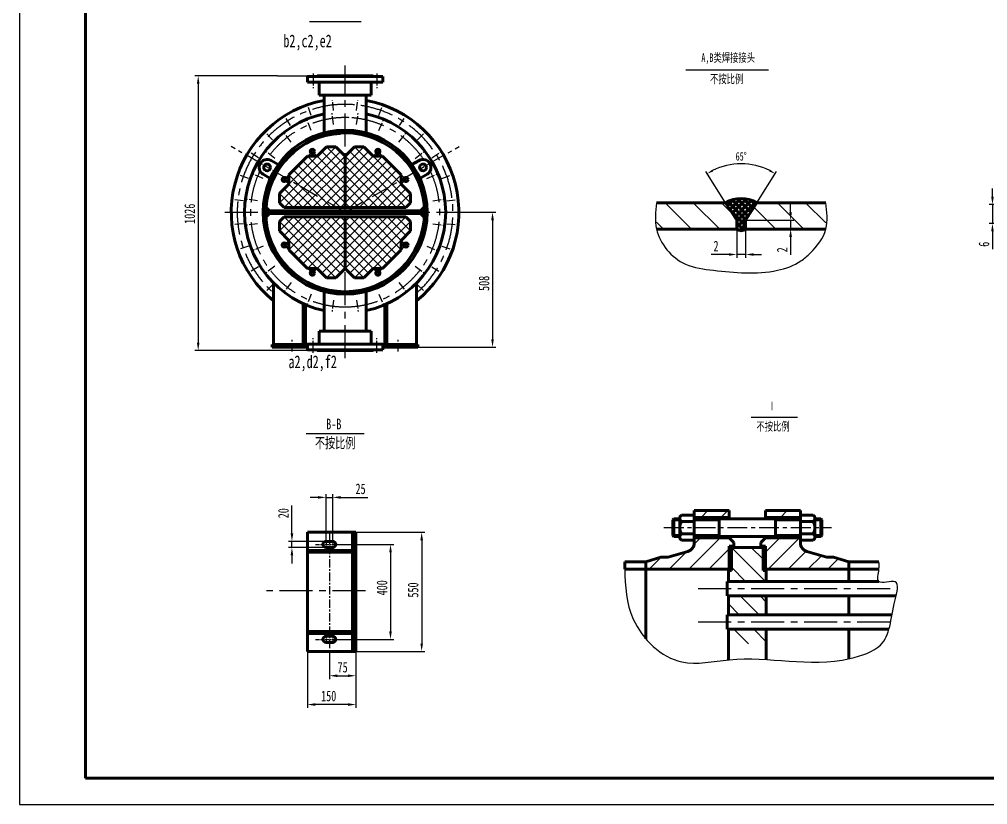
# Model space of a CAD drawing. Header units: millimetres. Extents: x 23903 to 90356, y -5632 to 81432.
# Drawn here: x 23903 to 27561, y 48069 to 51035 of the extents above; entities that cross this region are included whole.
import ezdxf

# ---------------------------------------------------------------- set-up
doc = ezdxf.new("R2010")
doc.units = ezdxf.units.MM
for name, pattern in [('CENTER', [50.8, 31.75, -6.35, 6.35, -6.35]), ('CENTERX2', [4, 2.5, -0.5, 0.5, -0.5]), ('PHANTOM2', [31.75, 15.875, -3.175, 3.175, -3.175, 3.175, -3.175])]:
    doc.linetypes.add(name, pattern=pattern)
doc.layers.get('0').update_dxf_attribs({"lineweight": 60})
doc.layers.get('DEFPOINTS').update_dxf_attribs({"color": 6, "linetype": 'PHANTOM2', "lineweight": 25})
doc.layers.add('CCX', color=3, linetype='Continuous', lineweight=25)
doc.layers.add('DD', color=4, linetype='CENTER', lineweight=25)
doc.styles.add('HZ', font='SIMFANG.TTF', dxfattribs={"width": 0.7})
doc.styles.add('HZ123', font='SIMFANG.TTF', dxfattribs={"width": 0.7, "height": 2.5})
doc.dimstyles.new('ISO-25$0', dxfattribs={"dimscale": 10, "dimtxt": 4, "dimasz": 3, "dimexe": 1.25, "dimexo": 0, "dimgap": 1.2, "dimtad": 1, "dimdec": 0, "dimtxsty": 'HZ', "dimcen": 0, "dimclrd": 256, "dimclrt": 256, "dimadec": 0, "dimazin": 0, "dimtfac": 1, "dimtdec": 0, "dimtmove": 0, "dimatfit": 2, "dimfxl": 1, "dimlwd": -1, "dimarcsym": 0})
doc.dimstyles.new('ISO-25$2', dxfattribs={"dimscale": 10, "dimtxt": 4, "dimasz": 3, "dimexe": 1.25, "dimexo": 0, "dimgap": 1.5, "dimtad": 2, "dimtih": 1, "dimtoh": 1, "dimdec": 0, "dimdsep": 46, "dimtxsty": 'HZ', "dimcen": 3, "dimadec": 0, "dimazin": 0, "dimtfac": 1, "dimtdec": 0, "dimtmove": 0, "dimatfit": 3, "dimfxl": 1, "dimarcsym": 0})

# ---------------------------------------------------------------- blocks, each defined once
blk = doc.blocks.new('*D229')
at = {"layer": 'CCX', "color": 0, "lineweight": -2}
for p, q in [((24991.3, 48647.4), (24991.3, 48434.4)), ((25174.6, 48647.4), (25174.6, 48434.4))]:
    blk.add_line(p, q, dxfattribs=at)
at = {"layer": 'CCX'}
blk.add_line((25144.6, 48446.9), (25021.3, 48446.9), dxfattribs=at)
for points in [[(25021.3, 48451.9), (25021.3, 48441.9), (24991.3, 48446.9)], [(25144.6, 48451.9), (25144.6, 48441.9), (25174.6, 48446.9)]]:
    blk.add_solid(points, dxfattribs=at)
at = {"layer": 'DEFPOINTS', "color": 0}
for p in [(24991.3, 48647.4), (25174.6, 48647.4), (24991.3, 48446.9)]:
    blk.add_point(p, dxfattribs=at)
at = {"layer": 'CCX', "insert": (25072, 48478.9), "char_height": 40, "attachment_point": 5, "style": 'HZ'}
blk.add_mtext('150', dxfattribs=at)
blk = doc.blocks.new('*D230')
at = {"layer": 'CCX', "color": 0, "lineweight": -2}
for p, q in [((25074.6, 48647.4), (25074.6, 48543.2)), ((25174.6, 48647.4), (25174.6, 48543.2))]:
    blk.add_line(p, q, dxfattribs=at)
at = {"layer": 'CCX'}
blk.add_line((25104.6, 48555.7), (25144.6, 48555.7), dxfattribs=at)
for points in [[(25104.6, 48560.7), (25104.6, 48550.7), (25074.6, 48555.7)], [(25144.6, 48560.7), (25144.6, 48550.7), (25174.6, 48555.7)]]:
    blk.add_solid(points, dxfattribs=at)
at = {"layer": 'DEFPOINTS', "color": 0}
for p in [(25074.6, 48647.4), (25174.6, 48647.4), (25174.6, 48555.7)]:
    blk.add_point(p, dxfattribs=at)
at = {"layer": 'CCX', "insert": (25124.6, 48587.7), "char_height": 40, "attachment_point": 5, "style": 'HZ'}
blk.add_mtext('75', dxfattribs=at)
blk = doc.blocks.new('*D231')
at = {"layer": 'CCX', "color": 0, "lineweight": -2}
for p, q in [((25062.1, 49063.2), (25062.1, 49241.8)), ((25087.1, 49063.2), (25087.1, 49241.8))]:
    blk.add_line(p, q, dxfattribs=at)
at = {"layer": 'CCX'}
for p, q in [((25032.1, 49229.3), (25002.1, 49229.3)), ((25062.1, 49229.3), (25087.1, 49229.3)), ((25117.1, 49229.3), (25220.4, 49229.3))]:
    blk.add_line(p, q, dxfattribs=at)
for points in [[(25032.1, 49234.3), (25032.1, 49224.3), (25062.1, 49229.3)], [(25117.1, 49234.3), (25117.1, 49224.3), (25087.1, 49229.3)]]:
    blk.add_solid(points, dxfattribs=at)
at = {"layer": 'DEFPOINTS', "color": 0}
for p in [(25087.1, 49229.3), (25062.1, 49063.2), (25087.1, 49063.2)]:
    blk.add_point(p, dxfattribs=at)
at = {"layer": 'CCX', "insert": (25192.4, 49261.3), "char_height": 40, "attachment_point": 5, "style": 'HZ'}
blk.add_mtext('25', dxfattribs=at)
blk = doc.blocks.new('*D232')
at = {"layer": 'CCX'}
for p, q in [((24933.1, 49093.2), (24933.1, 49198.2)), ((24933.1, 49039.9), (24933.1, 49063.2)), ((24933.1, 49009.9), (24933.1, 48979.9))]:
    blk.add_line(p, q, dxfattribs=at)
at = {"layer": 'CCX', "color": 0, "lineweight": -2}
for p, q in [((25062.1, 49063.2), (24920.6, 49063.2)), ((25063.1, 49039.9), (24920.6, 49039.9))]:
    blk.add_line(p, q, dxfattribs=at)
at = {"layer": 'CCX'}
for points in [[(24928.1, 49093.2), (24938.1, 49093.2), (24933.1, 49063.2)], [(24928.1, 49009.9), (24938.1, 49009.9), (24933.1, 49039.9)]]:
    blk.add_solid(points, dxfattribs=at)
at = {"layer": 'DEFPOINTS', "color": 0}
for p in [(25062.1, 49063.2), (24933.1, 49039.9), (25063.1, 49039.9)]:
    blk.add_point(p, dxfattribs=at)
at = {"layer": 'CCX', "insert": (24901.1, 49169.4), "char_height": 40, "attachment_point": 5, "rotation": 90, "style": 'HZ'}
blk.add_mtext('20', dxfattribs=at)
blk = doc.blocks.new('*D200')
at = {"layer": 'CCX', "color": 0, "lineweight": -2}
for p, q in [((24878.4, 50821.2), (24566.5, 50821.2)), ((24878.4, 49784.2), (24566.5, 49784.2))]:
    blk.add_line(p, q, dxfattribs=at)
at = {"layer": 'CCX'}
blk.add_line((24579, 50791.2), (24579, 49814.2), dxfattribs=at)
for points in [[(24574, 50791.2), (24584, 50791.2), (24579, 50821.2)], [(24574, 49814.2), (24584, 49814.2), (24579, 49784.2)]]:
    blk.add_solid(points, dxfattribs=at)
at = {"layer": 'DEFPOINTS', "color": 0}
for p in [(24878.4, 50821.2), (24579, 49784.2), (24878.4, 49784.2)]:
    blk.add_point(p, dxfattribs=at)
at = {"layer": 'CCX', "insert": (24547, 50300.5), "char_height": 40, "attachment_point": 5, "rotation": 90, "style": 'HZ'}
blk.add_mtext('1026', dxfattribs=at)
blk = doc.blocks.new('*D213')
at = {"layer": 'CCX', "color": 0, "lineweight": -2}
for p, q in [((25588.5, 50306.2), (25703.4, 50306.2)), ((25408.9, 49796.2), (25703.4, 49796.2))]:
    blk.add_line(p, q, dxfattribs=at)
at = {"layer": 'CCX'}
blk.add_line((25690.9, 50276.2), (25690.9, 49826.2), dxfattribs=at)
for points in [[(25685.9, 50276.2), (25695.9, 50276.2), (25690.9, 50306.2)], [(25685.9, 49826.2), (25695.9, 49826.2), (25690.9, 49796.2)]]:
    blk.add_solid(points, dxfattribs=at)
at = {"layer": 'DEFPOINTS', "color": 0}
for p in [(25588.5, 50306.2), (25408.9, 49796.2), (25690.9, 49796.2)]:
    blk.add_point(p, dxfattribs=at)
at = {"layer": 'CCX', "insert": (25658.9, 50037.6), "char_height": 40, "attachment_point": 5, "rotation": 90, "style": 'HZ'}
blk.add_mtext('508', dxfattribs=at)
blk = doc.blocks.new('*D214')
at = {"layer": 'CCX', "color": 0, "lineweight": -2}
for p, q in [((26571.3, 50342.3), (26496.2, 50460.1)), ((26689.1, 50342.3), (26764.2, 50460.1))]:
    blk.add_line(p, q, dxfattribs=at)
blk.add_arc((26630.2, 50249.8), 239.4, 63.2472, 116.7528, dxfattribs=at)
at = {"layer": 'CCX', "color": 0}
for points in [[(26524.4, 50460.1), (26520.5, 50467), (26501.6, 50451.7)], [(26739.9, 50467), (26736, 50460.1), (26758.8, 50451.7)]]:
    blk.add_solid(points, dxfattribs=at)
at = {"layer": 'DEFPOINTS', "color": 0}
for p in [(26675.2, 50484.9), (26571.3, 50342.3), (26689.1, 50342.3), (26613.6, 50275.9), (26646.8, 50275.9)]:
    blk.add_point(p, dxfattribs=at)
at = {"layer": 'CCX', "color": 0, "insert": (26630.2, 50517.2), "char_height": 32, "attachment_point": 5, "style": 'HZ'}
blk.add_mtext('65°', dxfattribs=at)
blk = doc.blocks.new('*D216')
at = {"layer": 'CCX'}
for p, q in [((26816.9, 50305.9), (26816.9, 50335.9)), ((26816.9, 50275.9), (26816.9, 50242.7)), ((26816.9, 50212.7), (26816.9, 50145.8))]:
    blk.add_line(p, q, dxfattribs=at)
at = {"layer": 'CCX', "color": 0, "lineweight": -2}
for p, q in [((26646.8, 50275.9), (26829.4, 50275.9)), ((26646.8, 50242.7), (26829.4, 50242.7))]:
    blk.add_line(p, q, dxfattribs=at)
at = {"layer": 'CCX'}
for points in [[(26811.9, 50305.9), (26821.9, 50305.9), (26816.9, 50275.9)], [(26811.9, 50212.7), (26821.9, 50212.7), (26816.9, 50242.7)]]:
    blk.add_solid(points, dxfattribs=at)
at = {"layer": 'DEFPOINTS', "color": 0}
for p in [(26646.8, 50275.9), (26646.8, 50242.7), (26816.9, 50242.7)]:
    blk.add_point(p, dxfattribs=at)
at = {"layer": 'CCX', "insert": (26784.9, 50164.2), "char_height": 40, "attachment_point": 5, "rotation": 90, "style": 'HZ'}
blk.add_mtext('2', dxfattribs=at)
blk = doc.blocks.new('*D204')
at = {"layer": 'CCX', "color": 0, "lineweight": -2}
for p, q in [((26613.6, 50238.4), (26613.6, 50134.1)), ((26646.8, 50238.4), (26646.8, 50134.1))]:
    blk.add_line(p, q, dxfattribs=at)
at = {"layer": 'CCX'}
for p, q in [((26583.6, 50146.6), (26516.7, 50146.6)), ((26646.8, 50146.6), (26613.6, 50146.6)), ((26676.8, 50146.6), (26706.8, 50146.6))]:
    blk.add_line(p, q, dxfattribs=at)
for points in [[(26583.6, 50151.6), (26583.6, 50141.6), (26613.6, 50146.6)], [(26676.8, 50151.6), (26676.8, 50141.6), (26646.8, 50146.6)]]:
    blk.add_solid(points, dxfattribs=at)
at = {"layer": 'DEFPOINTS', "color": 0}
for p in [(26613.6, 50238.4), (26646.8, 50238.4), (26646.8, 50146.6)]:
    blk.add_point(p, dxfattribs=at)
at = {"layer": 'CCX', "insert": (26535.2, 50178.6), "char_height": 40, "attachment_point": 5, "style": 'HZ'}
blk.add_mtext('2', dxfattribs=at)
blk = doc.blocks.new('*D218')
at = {"layer": 'CCX'}
for p, q in [((27579.5, 50365.3), (27579.5, 50395.3)), ((27579.5, 50335.3), (27579.5, 50263.5)), ((27579.5, 50233.5), (27579.5, 50166.9))]:
    blk.add_line(p, q, dxfattribs=at)
at = {"layer": 'CCX', "color": 0, "lineweight": -2}
for p, q in [((27787.4, 50335.3), (27567, 50335.3)), ((27884.5, 50263.5), (27567, 50263.5))]:
    blk.add_line(p, q, dxfattribs=at)
at = {"layer": 'CCX'}
for points in [[(27574.5, 50365.3), (27584.5, 50365.3), (27579.5, 50335.3)], [(27574.5, 50233.5), (27584.5, 50233.5), (27579.5, 50263.5)]]:
    blk.add_solid(points, dxfattribs=at)
at = {"layer": 'DEFPOINTS', "color": 0}
for p in [(27787.4, 50335.3), (27579.5, 50263.5), (27884.5, 50263.5)]:
    blk.add_point(p, dxfattribs=at)
at = {"layer": 'CCX', "insert": (27547.5, 50185.2), "char_height": 40, "attachment_point": 5, "rotation": 90, "style": 'HZ'}
blk.add_mtext('6', dxfattribs=at)
blk = doc.blocks.new('*D271')
at = {"layer": 'CCX', "color": 0, "lineweight": -2}
for p, q in [((25098.8, 49051.6), (25318, 49051.6)), ((25098.8, 48693.2), (25318, 48693.2))]:
    blk.add_line(p, q, dxfattribs=at)
at = {"layer": 'CCX'}
blk.add_line((25305.5, 49021.6), (25305.5, 48723.2), dxfattribs=at)
for points in [[(25300.5, 49021.6), (25310.5, 49021.6), (25305.5, 49051.6)], [(25300.5, 48723.2), (25310.5, 48723.2), (25305.5, 48693.2)]]:
    blk.add_solid(points, dxfattribs=at)
at = {"layer": 'DEFPOINTS', "color": 0}
for p in [(25098.8, 49051.6), (25098.8, 48693.2), (25305.5, 48693.2)]:
    blk.add_point(p, dxfattribs=at)
at = {"layer": 'CCX', "insert": (25273.5, 48887.9), "char_height": 40, "attachment_point": 5, "rotation": 90, "style": 'HZ'}
blk.add_mtext('400', dxfattribs=at)
blk = doc.blocks.new('*D272')
at = {"layer": 'CCX', "color": 0, "lineweight": -2}
for p, q in [((25174.6, 49097.4), (25435.7, 49097.4)), ((25174.6, 48647.4), (25435.7, 48647.4))]:
    blk.add_line(p, q, dxfattribs=at)
at = {"layer": 'CCX'}
blk.add_line((25423.2, 49067.4), (25423.2, 48677.4), dxfattribs=at)
for points in [[(25418.2, 49067.4), (25428.2, 49067.4), (25423.2, 49097.4)], [(25418.2, 48677.4), (25428.2, 48677.4), (25423.2, 48647.4)]]:
    blk.add_solid(points, dxfattribs=at)
at = {"layer": 'DEFPOINTS', "color": 0}
for p in [(25174.6, 49097.4), (25174.6, 48647.4), (25423.2, 48647.4)]:
    blk.add_point(p, dxfattribs=at)
at = {"layer": 'CCX', "insert": (25391.2, 48879.5), "char_height": 40, "attachment_point": 5, "rotation": 90, "style": 'HZ'}
blk.add_mtext('550', dxfattribs=at)

msp = doc.modelspace()

# ---------------------------------------------------------------- hatches: boundary and pattern name
h = msp.add_hatch(color=256)
h.paths.add_polyline_path([(26722.1, 49044.8), (26713.5, 49044.8), (26713.5, 48957.6), (26722.1, 48957.6)])
h.paths.add_polyline_path([(26593.3, 49044.8), (26584.7, 49044.8), (26584.7, 48957.6), (26593.3, 48957.6)])
at = {"layer": 'CCX'}
h = msp.add_hatch(dxfattribs=at)
h.set_pattern_fill('ANSI31', color=256, scale=23.630769, angle=90, style=0)
h.set_pattern_definition([(135, (21076.41, 40860.45), (-53.0526, -53.0526), [])])
h.paths.add_polyline_path([(26950.2, 50242.7), (26950.2, 50342.3), (26689.1, 50342.3), (26646.8, 50275.9), (26646.8, 50242.7)])
h.paths.add_polyline_path([(26613.6, 50242.7), (26613.6, 50249.5), (26613.6, 50275.9), (26571.3, 50342.3), (26310.2, 50342.3), (26310.2, 50242.7)])
h = msp.add_hatch(dxfattribs=at)
h.set_pattern_fill('ANSI31', color=256, scale=16.695652, style=0)
h.set_pattern_definition([(45, (578.8, 30600.415), (-37.48281, 37.48281), [])])
h.paths.add_polyline_path([(26979.6, 49003.4), (26958.6, 49003.4, -0.069687), (26949.2, 49004.7), (26878.6, 49024.9, -0.33486), (26853.7, 49057.9), (26853.7, 49076.3), (26722.1, 49076.3), (26704.9, 49059.2), (26704.9, 49044.8), (26722.1, 49044.8), (26722.1, 48957.6), (27036.8, 48957.6), (27036.8, 48986.2)])
h.paths.add_polyline_path([(26853.7, 49179.3), (26722.1, 49179.3), (26722.1, 49153.6), (26853.7, 49153.6)])
h.paths.add_polyline_path([(26584.7, 49179.3), (26453.1, 49179.3), (26453.1, 49153.6), (26584.7, 49153.6)])
h.paths.add_polyline_path([(26584.7, 49044.8), (26601.9, 49044.8), (26601.9, 49059.2), (26584.7, 49076.3), (26453.1, 49076.3), (26453.1, 49057.9, -0.33486), (26428.2, 49024.9), (26357.6, 49004.7, -0.069687), (26348.2, 49003.4), (26327.2, 49003.4), (26270, 48986.2), (26270, 48957.6), (26584.7, 48957.6)])
h = msp.add_hatch(dxfattribs=at)
h.set_pattern_fill('ANSI31', color=256, scale=16.695652, angle=90, style=0)
h.set_pattern_definition([(135, (578.8, 30600.415), (-37.48281, -37.48281), [])])
h.paths.add_polyline_path([(26713.5, 49040.6), (26593.3, 49040.6), (26593.3, 48953.3), (26581.9, 48953.3), (26581.9, 48911.8), (26724.9, 48911.8), (26724.9, 48953.3), (26713.5, 48953.3)])
h.paths.add_polyline_path([(26724.9, 48857.4), (26581.9, 48857.4), (26581.9, 48785.9), (26724.9, 48785.9)])
h.paths.add_polyline_path([(26724.9, 48731.5), (26581.9, 48731.5), (26581.9, 48676.2), (26724.9, 48676.2)])

# ---------------------------------------------------------------- linework, layer by layer
for p, q in [((24153.4, 53908.9), (24153.4, 48168.9)), ((25133.9, 50819.2), (24991.4, 50819.2)), ((24991.4, 50819.2), (24991.4, 50797.2)), ((25028.4, 50821.2), (25028.4, 50819.2)), ((25133.9, 50821.2), (25028.4, 50821.2)), ((25133.9, 50821.2), (25239.4, 50821.2)), ((25133.9, 50819.2), (25276.4, 50819.2)), ((25239.4, 50821.2), (25239.4, 50819.2)), ((25276.4, 50819.2), (25276.4, 50797.2)), ((24991.4, 50797.2), (25133.9, 50797.2)), ((25036, 50797.2), (25036, 50748.9)), ((25276.4, 50797.2), (25133.9, 50797.2)), ((25231.9, 50797.2), (25231.9, 50748.9)), ((25036, 50748.9), (25133.9, 50748.9)), ((25054.4, 50748.9), (25054.4, 50608.1)), ((25231.9, 50748.9), (25133.9, 50748.9)), ((25213.4, 50748.9), (25213.4, 50608.1)), ((25027.9, 50518.3), (25063.2, 50553.7)), ((25063.2, 50553.7), (25098.6, 50553.7)), ((25098.6, 50553.7), (25133.9, 50518.3)), ((25169.3, 50553.7), (25133.9, 50518.3)), ((25204.6, 50553.7), (25169.3, 50553.7)), ((25240, 50518.3), (25204.6, 50553.7)), ((24921.8, 50447.6), (24992.5, 50518.3)), ((24992.5, 50518.3), (25027.9, 50518.3)), ((25133.9, 50518.3), (25133.9, 50323.9)), ((25133.9, 50518.3), (25133.9, 50323.9)), ((25275.4, 50518.3), (25240, 50518.3)), ((25346.1, 50447.6), (25275.4, 50518.3)), ((24881.3, 50485.9), (24854.4, 50501.4)), ((25386.6, 50485.9), (25413.5, 50501.4)), ((24851.4, 50433.8), (24824.4, 50449.4)), ((24921.8, 50412.3), (24921.8, 50447.6)), ((25346.1, 50412.3), (25346.1, 50447.6)), ((25416.4, 50433.8), (25443.5, 50449.4)), ((24886.4, 50376.9), (24921.8, 50412.3)), ((25381.4, 50376.9), (25346.1, 50412.3)), ((24886.4, 50341.6), (24886.4, 50376.9)), ((25381.4, 50341.6), (25381.4, 50376.9)), ((24904.1, 50323.9), (24886.4, 50341.6)), ((25363.7, 50323.9), (25381.4, 50341.6)), ((26578.5, 50330.9), (26602.8, 50355.2)), ((26648, 50277.8), (26579.2, 50346.6)), ((26587.6, 50316.7), (26629.4, 50358.5)), ((26657.1, 50292), (26595.8, 50353.2)), ((26596.7, 50302.5), (26650.8, 50356.6)), ((26605.7, 50288.2), (26668.2, 50350.7)), ((26613.6, 50272.8), (26685.3, 50344.5)), ((26666.1, 50306.2), (26614.9, 50357.5)), ((26675.2, 50320.5), (26637.4, 50358.3)), ((26684.3, 50334.7), (26668.2, 50350.7)), ((24834, 50311.2), (25433.9, 50311.2)), ((24834, 50301.2), (25433.9, 50301.2)), ((24847.7, 50312.2), (24836, 50324)), ((24847.7, 50300.2), (24836, 50288.4)), ((25133.9, 50323.9), (24904.1, 50323.9)), ((25133.9, 50323.9), (25363.7, 50323.9)), ((25420.2, 50312.2), (25431.9, 50324)), ((25420.2, 50300.2), (25431.9, 50288.4)), ((26646.8, 50255.7), (26590.8, 50311.7)), ((24904.1, 50288.5), (24886.4, 50270.8)), ((24886.4, 50270.8), (24886.4, 50235.5)), ((25133.9, 50288.5), (24904.1, 50288.5)), ((25133.9, 50094.1), (25133.9, 50288.5)), ((25133.9, 50094.1), (25133.9, 50288.5)), ((25133.9, 50288.5), (25363.7, 50288.5)), ((25363.7, 50288.5), (25381.4, 50270.8)), ((25381.4, 50270.8), (25381.4, 50235.5)), ((26613.6, 50249.5), (26658.8, 50294.7)), ((26640.6, 50238.6), (26613.6, 50265.6)), ((26624.4, 50237), (26646.8, 50259.4)), ((24886.4, 50235.5), (24921.8, 50200.1)), ((25381.4, 50235.5), (25346.1, 50200.1)), ((24921.8, 50200.1), (24921.8, 50164.8)), ((25346.1, 50200.1), (25346.1, 50164.8)), ((24921.8, 50164.8), (24992.5, 50094.1)), ((25346.1, 50164.8), (25275.4, 50094.1)), ((24992.5, 50094.1), (25027.9, 50094.1)), ((25027.9, 50094.1), (25063.2, 50058.7)), ((25098.6, 50058.7), (25133.9, 50094.1)), ((25169.3, 50058.7), (25133.9, 50094.1)), ((25240, 50094.1), (25204.6, 50058.7)), ((25275.4, 50094.1), (25240, 50094.1)), ((25063.2, 50058.7), (25098.6, 50058.7)), ((25204.6, 50058.7), (25169.3, 50058.7)), ((24863.9, 49806.2), (24863.9, 50038.8)), ((25054.4, 49856.5), (25054.4, 50004.3)), ((25213.4, 49856.5), (25213.4, 50004.3)), ((25403.9, 49806.2), (25403.9, 50038.8)), ((24975.9, 49806.2), (24975.9, 49960.6)), ((24983.9, 49806.2), (24983.9, 49957.1)), ((25283.9, 49806.2), (25283.9, 49957.1)), ((25283.9, 49806.2), (25283.9, 49957.1)), ((25291.9, 49806.2), (25291.9, 49960.6)), ((25036, 49808.2), (25036, 49856.5)), ((25036, 49856.5), (25133.9, 49856.5)), ((25231.9, 49856.5), (25133.9, 49856.5)), ((25231.9, 49808.2), (25231.9, 49856.5)), ((24863.9, 49806.2), (24863.9, 49848.2)), ((24858.9, 49796.2), (24858.9, 49806.2)), ((24858.9, 49806.2), (24991.4, 49806.2)), ((24858.9, 49796.2), (24991.4, 49796.2)), ((24991.4, 49786.2), (24991.4, 49808.2)), ((24991.4, 49808.2), (25133.9, 49808.2)), ((25133.9, 49786.2), (24991.4, 49786.2)), ((25028.4, 49784.2), (25028.4, 49786.2)), ((25133.9, 49784.2), (25028.4, 49784.2)), ((25276.4, 49808.2), (25133.9, 49808.2)), ((25133.9, 49786.2), (25276.4, 49786.2)), ((25133.9, 49784.2), (25239.4, 49784.2)), ((25239.4, 49784.2), (25239.4, 49786.2)), ((25276.4, 49786.2), (25276.4, 49808.2)), ((25276.4, 49806.2), (25408.9, 49806.2)), ((25276.4, 49796.2), (25408.9, 49796.2)), ((25408.9, 49796.2), (25408.9, 49806.2)), ((26404.7, 49162.4), (26453, 49162.4)), ((26453.1, 49179.3), (26584.7, 49179.3)), ((26453.1, 49057.9), (26453.1, 49179.3)), ((26584.7, 49148.6), (26584.7, 49179.3)), ((26853.7, 49179.3), (26722.1, 49179.3)), ((26722.1, 49148.6), (26722.1, 49179.3)), ((26853.7, 49057.9), (26853.7, 49179.3)), ((26902, 49162.4), (26853.7, 49162.4)), ((26375.8, 49148.6), (26372.1, 49144.8)), ((26398.3, 49144.8), (26372.1, 49144.8)), ((26372.1, 49144.8), (26372.1, 49085.1)), ((26375.8, 49148.6), (26375.8, 49081.4)), ((26398.3, 49148.6), (26375.8, 49148.6)), ((26398.3, 49150.5), (26398.3, 49079.4)), ((26404.7, 49138.7), (26453, 49138.7)), ((26853.7, 49148.6), (26453, 49148.6)), ((26453, 49144.8), (26547.1, 49144.8)), ((26453.1, 49153.6), (26584.7, 49153.6)), ((26547.1, 49148.6), (26547.1, 49081.4)), ((26853.7, 49153.6), (26722.1, 49153.6)), ((26759.6, 49148.6), (26759.6, 49081.4)), ((26759.6, 49144.8), (26853.7, 49144.8)), ((26902, 49138.7), (26853.7, 49138.7)), ((26908.4, 49150.5), (26908.4, 49079.4)), ((26908.4, 49148.6), (26930.9, 49148.6)), ((26908.4, 49144.8), (26934.6, 49144.8)), ((26930.9, 49148.6), (26930.9, 49081.4)), ((26930.9, 49148.6), (26934.6, 49144.8)), ((26934.6, 49144.8), (26934.6, 49085.1)), ((24991.3, 49097.4), (25174.6, 49097.4)), ((24991.3, 48647.4), (24991.3, 49097.4)), ((25161.3, 49097.4), (25161.3, 48647.4)), ((25168, 49097.4), (25168, 48647.4)), ((25174.6, 49097.4), (25174.6, 48647.4)), ((26404.7, 49091.2), (26453, 49091.2)), ((26902, 49091.2), (26853.7, 49091.2)), ((25062.1, 49063.2), (25087.1, 49063.2)), ((26375.8, 49081.4), (26372.1, 49085.1)), ((26398.3, 49085.1), (26372.1, 49085.1)), ((26398.3, 49081.4), (26375.8, 49081.4)), ((26404.7, 49067.5), (26453, 49067.5)), ((26453, 49085.1), (26547.1, 49085.1)), ((26853.7, 49081.4), (26453, 49081.4)), ((26453.1, 49076.3), (26584.7, 49076.3)), ((26584.7, 49076.3), (26584.7, 49081.4)), ((26584.7, 49076.3), (26601.9, 49059.2)), ((26601.9, 49059.2), (26601.9, 49040.6)), ((26722.1, 49076.3), (26704.9, 49059.2)), ((26704.9, 49059.2), (26704.9, 49040.6)), ((26722.1, 49076.3), (26722.1, 49081.4)), ((26853.7, 49076.3), (26722.1, 49076.3)), ((26759.6, 49085.1), (26853.7, 49085.1)), ((26902, 49067.5), (26853.7, 49067.5)), ((26908.4, 49085.1), (26934.6, 49085.1)), ((26908.4, 49081.4), (26930.9, 49081.4)), ((26930.9, 49081.4), (26934.6, 49085.1)), ((24991.3, 49029.1), (25161.3, 49029.1)), ((24991.3, 49022.4), (25161.3, 49022.4)), ((25062.1, 49039.9), (25087.1, 49039.9)), ((26428.2, 49024.9), (26357.6, 49004.7)), ((26584.7, 49044.8), (26601.9, 49044.8)), ((26584.7, 49044.8), (26584.7, 48953.3)), ((26593.3, 49044.8), (26593.3, 48953.3)), ((26593.3, 49040.6), (26713.5, 49040.6)), ((26722.1, 49044.8), (26704.9, 49044.8)), ((26713.5, 49044.8), (26713.5, 48953.3)), ((26722.1, 49044.8), (26722.1, 48953.3)), ((26878.6, 49024.9), (26949.2, 49004.7)), ((26190.6, 48986.2), (26270, 48986.2)), ((26327.2, 49003.4), (26270, 48986.2)), ((26270, 48986.2), (26270, 48695.3)), ((26327.2, 49003.4), (26348.2, 49003.4)), ((26979.6, 49003.4), (26958.6, 49003.4)), ((26979.6, 49003.4), (27036.8, 48986.2)), ((27036.8, 48986.2), (27036.8, 48911.8)), ((27150.6, 48986.2), (27036.8, 48986.2)), ((26190.6, 48957.6), (26593.3, 48957.6)), ((26581.9, 48953.3), (26593.3, 48953.3)), ((26581.9, 48953.3), (26581.9, 48911.8)), ((27150.6, 48957.6), (26713.5, 48957.6)), ((26724.9, 48953.3), (26713.5, 48953.3)), ((26724.9, 48953.3), (26724.9, 48911.8)), ((26577.6, 48911.8), (27150.6, 48911.8)), ((26577.6, 48911.8), (26577.6, 48857.4)), ((26577.6, 48857.4), (27215.6, 48857.4)), ((26581.9, 48857.4), (26581.9, 48785.9)), ((26724.9, 48857.4), (26724.9, 48785.9)), ((27036.8, 48857.4), (27036.8, 48785.9)), ((26577.6, 48785.9), (27199.9, 48785.9)), ((26577.6, 48785.9), (26577.6, 48731.5)), ((24991.3, 48722.4), (25161.3, 48722.4)), ((26577.6, 48731.5), (27188.2, 48731.5)), ((26581.9, 48731.5), (26581.9, 48616.1)), ((26724.9, 48731.5), (26724.9, 48617.1)), ((27036.8, 48731.5), (27036.8, 48619.8)), ((24991.3, 48715.7), (25161.3, 48715.7)), ((25062.1, 48704.9), (25087.1, 48704.9)), ((25062.1, 48681.6), (25087.1, 48681.6)), ((25174.6, 48647.4), (24991.3, 48647.4)), ((24153.4, 48168.9), (32213.4, 48168.9))]:
    msp.add_line(p, q)
at = {"color": 0, "linetype": 'ByBlock'}
msp.add_line((26653.3, 50242.7), (26805.6, 50242.7), dxfattribs=at)
for points in [[(26310.2, 50342.3), (26571.3, 50342.3)], [(26689.1, 50342.3), (26950.2, 50342.3)], [(26613.6, 50275.9), (26613.6, 50242.7)], [(26613.6, 50242.7), (26310.2, 50242.7)], [(26646.8, 50242.7), (26950.2, 50242.7)]]:
    msp.add_lwpolyline(points)
msp.add_lwpolyline([(26613.6, 50242.7, 0.383572), (26646.8, 50242.7), (26646.8, 50275.9), (26689.1, 50342.3, 0.274693), (26571.3, 50342.3), (26613.6, 50275.9)], format="xyb")
for centre, radius in [((25133.9, 50306.2), 310), ((25133.9, 50306.2), 300), ((25010.2, 50536), 8), ((25257.7, 50536), 8), ((24839.4, 50475.4), 12.9), ((25428.5, 50475.4), 12.9), ((24904.1, 50429.9), 8), ((25363.7, 50429.9), 8), ((24904.1, 50182.5), 8), ((25363.7, 50182.5), 8), ((25010.2, 50076.4), 8), ((25257.7, 50076.4), 8)]:
    msp.add_circle(centre, radius)
for centre, radius, start, end in [((25133.9, 50306.2), 430, 100.6544, 231.1041), ((25133.9, 50306.2), 430, 308.8959, 79.3456), ((25133.9, 50306.2), 380, 102.0761, 257.9239), ((25133.9, 50306.2), 380, 282.0761, 77.9239), ((24839.4, 50475.4), 30, 60, 240), ((25428.5, 50475.4), 30, 300, 120), ((26412.4, 49150.5), 14.2, 123.1596, 236.8404), ((26894.3, 49150.5), 14.2, 303.1596, 56.8404), ((26445.3, 49115), 47, 149.7193, 210.2807), ((26861.4, 49115), 47, 329.7193, 30.2807), ((26412.4, 49079.4), 14.2, 123.1596, 236.8404), ((26894.3, 49079.4), 14.2, 303.1596, 56.8404), ((25062.1, 49051.6), 11.7, 90, 270), ((25087.1, 49051.6), 11.7, 270, 90), ((26418.8, 49057.9), 34.3, 285.9454, 0), ((26888, 49057.9), 34.3, 180, 254.0546), ((26348.2, 49037.7), 34.3, 270, 285.9454), ((26958.6, 49037.7), 34.3, 254.0546, 270), ((25062.1, 48693.2), 11.7, 90, 270), ((25087.1, 48693.2), 11.7, 270, 90)]:
    msp.add_arc(centre, radius, start, end)
at = {"color": 1}
msp.add_arc((25133.9, 50306.2), 298.5, 93.4071, 176.5896, dxfattribs=at)
msp.add_open_spline([(26190.6, 48957.6), (26190.6, 48966.6), (26190.6, 48976.4), (26190.6, 48986.2)], degree=3)
at = {"layer": 'CCX'}
for p, q in [((23903.4, 54008.9), (23903.4, 48068.9)), ((24999.2, 51027.1), (25194.6, 51027.1)), ((24878.4, 50821.2), (25133.9, 50821.2)), ((26421.5, 50843.8), (26733.7, 50843.8)), ((25098.6, 50553.7), (24886.4, 50341.6)), ((25063.2, 50553.7), (24886.4, 50376.9)), ((25027.9, 50518.3), (25063.2, 50553.7)), ((25133.9, 50483), (25063.2, 50553.7)), ((25063.2, 50553.7), (25098.6, 50553.7)), ((25133.9, 50518.3), (25098.6, 50553.7)), ((25133.9, 50483), (25204.6, 50553.7)), ((25133.9, 50518.3), (25169.3, 50553.7)), ((25169.3, 50553.7), (25381.4, 50341.6)), ((25204.6, 50553.7), (25169.3, 50553.7)), ((25204.6, 50553.7), (25381.4, 50376.9)), ((25240, 50518.3), (25204.6, 50553.7)), ((25116.3, 50536), (24904.1, 50323.9)), ((25010.2, 50536), (24904.1, 50429.9)), ((24921.8, 50447.6), (24992.5, 50518.3)), ((25133.9, 50518.3), (24939.5, 50323.9)), ((25133.9, 50376.9), (24992.5, 50518.3)), ((24992.5, 50518.3), (25027.9, 50518.3)), ((25133.9, 50412.3), (25010.2, 50536)), ((25133.9, 50447.6), (25045.5, 50536)), ((25133.9, 50412.3), (25257.7, 50536)), ((25133.9, 50447.6), (25222.3, 50536)), ((25133.9, 50518.3), (25328.4, 50323.9)), ((25133.9, 50376.9), (25275.4, 50518.3)), ((25151.6, 50536), (25363.7, 50323.9)), ((25275.4, 50518.3), (25240, 50518.3)), ((25257.7, 50536), (25363.7, 50429.9)), ((25346.1, 50447.6), (25275.4, 50518.3)), ((25116.3, 50323.9), (24957.2, 50483)), ((25116.3, 50323.9), (24957.2, 50483)), ((25116.3, 50323.9), (24957.2, 50483)), ((25133.9, 50341.6), (24974.8, 50500.7)), ((25133.9, 50483), (24974.8, 50323.9)), ((25133.9, 50341.6), (25293, 50500.7)), ((25133.9, 50483), (25293, 50323.9)), ((25151.6, 50323.9), (25310.7, 50483)), ((25151.6, 50323.9), (25310.7, 50483)), ((25151.6, 50323.9), (25310.7, 50483)), ((25045.5, 50323.9), (24921.8, 50447.6)), ((24921.8, 50412.3), (24921.8, 50447.6)), ((25080.9, 50323.9), (24939.5, 50465.3)), ((25133.9, 50447.6), (25010.2, 50323.9)), ((25133.9, 50447.6), (25257.7, 50323.9)), ((25187, 50323.9), (25328.4, 50465.3)), ((25222.3, 50323.9), (25346.1, 50447.6)), ((25346.1, 50412.3), (25346.1, 50447.6)), ((24886.4, 50376.9), (24921.8, 50412.3)), ((25010.2, 50323.9), (24904.1, 50429.9)), ((25133.9, 50412.3), (25045.5, 50323.9)), ((25133.9, 50412.3), (25222.3, 50323.9)), ((25257.7, 50323.9), (25363.7, 50429.9)), ((25381.4, 50376.9), (25346.1, 50412.3)), ((24939.5, 50323.9), (24886.4, 50376.9)), ((24939.5, 50323.9), (24886.4, 50376.9)), ((24886.4, 50341.6), (24886.4, 50376.9)), ((24974.8, 50323.9), (24904.1, 50394.6)), ((25133.9, 50376.9), (25080.9, 50323.9)), ((25133.9, 50376.9), (25187, 50323.9)), ((25293, 50323.9), (25363.7, 50394.6)), ((25328.4, 50323.9), (25381.4, 50376.9)), ((25328.4, 50323.9), (25381.4, 50376.9)), ((25381.4, 50341.6), (25381.4, 50376.9)), ((24904.1, 50323.9), (24886.4, 50341.6)), ((25133.9, 50341.6), (25116.3, 50323.9)), ((25133.9, 50341.6), (25151.6, 50323.9)), ((25363.7, 50323.9), (25381.4, 50341.6)), ((24904.1, 50323.9), (25133.9, 50323.9)), ((25363.7, 50323.9), (25133.9, 50323.9)), ((24939.5, 50288.5), (24886.4, 50235.5)), ((24904.1, 50288.5), (24886.4, 50270.8)), ((24939.5, 50288.5), (24886.4, 50235.5)), ((25098.6, 50058.7), (24886.4, 50270.8)), ((24886.4, 50270.8), (24886.4, 50235.5)), ((25116.3, 50076.4), (24904.1, 50288.5)), ((25010.2, 50288.5), (24904.1, 50182.5)), ((24974.8, 50288.5), (24904.1, 50217.8)), ((24904.1, 50288.5), (25133.9, 50288.5)), ((25045.5, 50288.5), (24921.8, 50164.8)), ((25133.9, 50094.1), (24939.5, 50288.5)), ((25080.9, 50288.5), (24939.5, 50147.1)), ((25116.3, 50288.5), (24957.2, 50129.4)), ((25116.3, 50288.5), (24957.2, 50129.4)), ((25116.3, 50288.5), (24957.2, 50129.4)), ((25133.9, 50129.4), (24974.8, 50288.5)), ((25133.9, 50270.8), (24974.8, 50111.7)), ((25133.9, 50164.8), (25010.2, 50288.5)), ((25133.9, 50200.1), (25045.5, 50288.5)), ((25133.9, 50235.5), (25080.9, 50288.5)), ((25133.9, 50270.8), (25116.3, 50288.5)), ((25133.9, 50270.8), (25151.6, 50288.5)), ((25133.9, 50235.5), (25187, 50288.5)), ((25133.9, 50200.1), (25222.3, 50288.5)), ((25133.9, 50164.8), (25257.7, 50288.5)), ((25133.9, 50129.4), (25293, 50288.5)), ((25133.9, 50094.1), (25328.4, 50288.5)), ((25363.7, 50288.5), (25133.9, 50288.5)), ((25133.9, 50270.8), (25293, 50111.7)), ((25151.6, 50076.4), (25363.7, 50288.5)), ((25151.6, 50288.5), (25310.7, 50129.4)), ((25151.6, 50288.5), (25310.7, 50129.4)), ((25151.6, 50288.5), (25310.7, 50129.4)), ((25169.3, 50058.7), (25381.4, 50270.8)), ((25187, 50288.5), (25328.4, 50147.1)), ((25222.3, 50288.5), (25346.1, 50164.8)), ((25257.7, 50288.5), (25363.7, 50182.5)), ((25293, 50288.5), (25363.7, 50217.8)), ((25328.4, 50288.5), (25381.4, 50235.5)), ((25328.4, 50288.5), (25381.4, 50235.5)), ((25363.7, 50288.5), (25381.4, 50270.8)), ((25381.4, 50270.8), (25381.4, 50235.5)), ((25063.2, 50058.7), (24886.4, 50235.5)), ((24886.4, 50235.5), (24921.8, 50200.1)), ((25133.9, 50235.5), (24992.5, 50094.1)), ((25133.9, 50235.5), (25275.4, 50094.1)), ((25204.6, 50058.7), (25381.4, 50235.5)), ((25381.4, 50235.5), (25346.1, 50200.1)), ((24921.8, 50200.1), (24921.8, 50164.8)), ((25133.9, 50200.1), (25010.2, 50076.4)), ((25133.9, 50200.1), (25257.7, 50076.4)), ((25346.1, 50200.1), (25346.1, 50164.8)), ((25010.2, 50076.4), (24904.1, 50182.5)), ((24921.8, 50164.8), (24992.5, 50094.1)), ((25133.9, 50164.8), (25045.5, 50076.4)), ((25133.9, 50164.8), (25222.3, 50076.4)), ((25257.7, 50076.4), (25363.7, 50182.5)), ((25346.1, 50164.8), (25275.4, 50094.1)), ((25133.9, 50129.4), (25063.2, 50058.7)), ((25133.9, 50129.4), (25204.6, 50058.7)), ((24992.5, 50094.1), (25027.9, 50094.1)), ((25027.9, 50094.1), (25063.2, 50058.7)), ((25133.9, 50094.1), (25098.6, 50058.7)), ((25133.9, 50094.1), (25169.3, 50058.7)), ((25240, 50094.1), (25204.6, 50058.7)), ((25275.4, 50094.1), (25240, 50094.1)), ((25063.2, 50058.7), (25098.6, 50058.7)), ((25204.6, 50058.7), (25169.3, 50058.7)), ((25133.9, 49784.2), (24591.1, 49784.2)), ((26668.1, 49531.7), (26843.2, 49531.7)), ((24987.1, 49471), (25206.1, 49471)), ((23903.4, 48068.9), (32313.4, 48068.9))]:
    msp.add_line(p, q, dxfattribs=at)
msp.add_lwpolyline([(26613.6, 50249.5), (26613.6, 50242.7)], dxfattribs=at)
msp.add_spline([(26310.2, 50342.3), (26310.2, 50242.7), (26419.4, 50110.4), (26525.6, 50086.9), (26767.3, 50086.9), (26855.8, 50122.2), (26891.1, 50151.7), (26950.2, 50242.7), (26950.2, 50342.3)], degree=3, dxfattribs=at)
at = {"layer": 'CCX', "end_tangent": (0.920379, -0.391027)}
msp.add_spline([(26190.6, 48986.2), (26190.6, 48957.6), (26222.7, 48769.7), (26406, 48607.9), (26585, 48616.4), (27041.2, 48620.7), (27156.3, 48671.8), (27211.7, 48842), (27211.7, 48910.1), (27150.6, 48911.8), (27150.6, 48957.6), (27150.6, 48986.2)], degree=3, dxfattribs=at)
at = {"layer": 'DD', "linetype": 'CENTERX2', "ltscale": 50}
for p, q in [((25133.9, 49754.7), (25133.9, 50860.8)), ((24679.4, 50306.2), (25588.5, 50306.2)), ((25211.4, 48875.8), (24819.2, 48875.8)), ((26468, 48884.6), (27220.8, 48884.6)), ((26468, 48758.7), (27194.6, 48758.7))]:
    msp.add_line(p, q, dxfattribs=at)
at = {"layer": 'DD', "lineweight": -3}
for p, q in [((25013.9, 50829.8), (25013.9, 50775.2)), ((25253.9, 50829.8), (25253.9, 50775.2)), ((25013.9, 49775.6), (25013.9, 49830.1)), ((25253.9, 49775.6), (25253.9, 49830.1))]:
    msp.add_line(p, q, dxfattribs=at)
at = {"layer": 'DD'}
for p, q in [((25006.1, 50671.5), (24993.1, 50708.6)), ((25090.6, 50690.7), (25086.2, 50729.9)), ((25177.3, 50690.7), (25181.7, 50729.9)), ((25261.7, 50671.5), (25274.7, 50708.6)), ((24928, 50633.9), (24907.1, 50667.2)), ((25090.3, 50637.7), (25084.7, 50680.5)), ((25177.6, 50637.7), (25183.2, 50680.5)), ((25339.8, 50633.9), (25360.8, 50667.2)), ((25006, 50615.1), (24989.4, 50655)), ((25261.9, 50615.1), (25278.4, 50655)), ((24860.3, 50579.8), (24832.5, 50607.7)), ((24930.4, 50571.5), (24904.1, 50605.7)), ((25337.5, 50571.5), (25363.8, 50605.7)), ((25407.6, 50579.8), (25435.4, 50607.7)), ((24806.3, 50512.1), (24772.9, 50533)), ((24868.7, 50509.7), (24834.4, 50536)), ((25399.2, 50509.7), (25433.5, 50536)), ((25461.6, 50512.1), (25494.9, 50533)), ((24768.7, 50434), (24731.5, 50447)), ((24825, 50434.2), (24785.1, 50450.7)), ((25442.8, 50434.2), (25482.7, 50450.7)), ((25499.2, 50434), (25536.3, 50447)), ((24749.4, 50349.5), (24710.3, 50353.9)), ((24802.4, 50349.8), (24759.6, 50355.5)), ((25465.4, 50349.8), (25508.2, 50355.5)), ((25518.5, 50349.5), (25557.6, 50353.9)), ((24749.4, 50262.9), (24710.3, 50258.5)), ((24802.4, 50262.6), (24759.6, 50256.9)), ((25465.4, 50262.6), (25508.2, 50256.9)), ((25518.5, 50262.9), (25557.6, 50258.5)), ((24768.7, 50178.4), (24731.5, 50165.4)), ((24825, 50178.2), (24785.1, 50161.7)), ((25442.8, 50178.2), (25482.7, 50161.7)), ((25499.2, 50178.4), (25536.3, 50165.4)), ((24806.3, 50100.3), (24772.9, 50079.4)), ((24868.7, 50102.6), (24834.4, 50076.4)), ((25399.2, 50102.6), (25433.5, 50076.4)), ((25461.6, 50100.3), (25494.9, 50079.4)), ((24930.4, 50040.9), (24904.1, 50006.7)), ((25337.5, 50040.9), (25363.8, 50006.7)), ((24860.3, 50032.6), (24832.5, 50004.7)), ((25407.6, 50032.6), (25435.4, 50004.7)), ((25006, 49997.3), (24989.4, 49957.4)), ((25090.3, 49974.7), (25084.7, 49931.9)), ((25177.6, 49974.7), (25183.2, 49931.9)), ((25261.9, 49997.3), (25278.4, 49957.4)), ((24933.9, 49779.8), (24933.9, 49824.8)), ((25333.9, 49779.8), (25333.9, 49824.8)), ((25074.6, 49097.4), (25074.6, 48647.4))]:
    msp.add_line(p, q, dxfattribs=at)
at = {"layer": 'DD', "linetype": 'CENTERX2', "ltscale": 30}
for p, q in [((25133.9, 50306.2), (24703.4, 50554.7)), ((25133.9, 50306.2), (25564.4, 50554.7)), ((26338, 49115), (26971.7, 49115))]:
    msp.add_line(p, q, dxfattribs=at)
at = {"layer": 'DD', "linetype": 'CENTERX2', "ltscale": 5}
for p, q in [((25062.1, 49066.8), (25062.1, 49037.3)), ((25087.1, 49066.7), (25087.1, 49034.9)), ((25022.7, 49051.6), (25126, 49051.6)), ((25022.7, 48693.2), (25126, 48693.2)), ((25062.1, 48708.5), (25062.1, 48679)), ((25087.1, 48708.4), (25087.1, 48676.6))]:
    msp.add_line(p, q, dxfattribs=at)
at = {"layer": 'DD', "linetype": 'CENTERX2', "ltscale": 50}
for radius, start, end in [(407.5, 90, 228.5033), (407.5, 87.9328, 99.9626), (407.5, 311.4967, 90), (357.5, 90, 146.1515), (357.5, 33.8485, 90), (357.5, 154.0877, 270), (357.5, 270, 25.9123)]:
    msp.add_arc((25133.9, 50306.2), radius, start, end, dxfattribs=at)
at = {"layer": 'DD'}
for start, end in [(87.506, 101.3734), (258.6266, 272.494)]:
    msp.add_arc((25133.9, 50306.2), 357.5, start, end, dxfattribs=at)
at = {"layer": 'DEFPOINTS', "color": 0, "linetype": 'ByBlock'}
for p in [(26571.3, 50342.3), (26689.1, 50342.3), (26613.6, 50275.9), (26646.8, 50275.9), (26646.8, 50275.9), (26613.6, 50242.7), (26646.8, 50242.7), (26646.8, 50242.7), (26769.3, 50242.7), (26646.8, 50157)]:
    msp.add_point(p, dxfattribs=at)

# ---------------------------------------------------------------- texts
at = {"layer": 'CCX', "style": 'HZ123', "width": 0.7}
for s, p in [('b2,c2,e2', (24900.7, 50929.2)), ('a2,d2,f2', (24920, 49717.4))]:
    msp.add_text(s, height=48, dxfattribs=at).set_placement(p)
at = {"layer": 'CCX', "attachment_point": 5}
for s, insert, char_height, style in [('A,B类焊接接头', (26581.2, 50885.9), 32.04, 'HZ'), ('不按比例', (26575.4, 50807.6), 32.04, 'HZ'), ('Ⅰ', (26746.3, 49574.5), 32, 'HZ123'), ('B-B', (25091.2, 49506.3), 40, 'HZ'), ('不按比例', (26750.5, 49495.3), 32, 'HZ123'), ('不按比例', (25096.3, 49432.6), 40, 'HZ123')]:
    msp.add_mtext(s, dxfattribs=dict(at, insert=insert, char_height=char_height, style=style))

# ---------------------------------------------------------------- dimensions: what is measured, and where the dimension line sits
at = {"layer": 'CCX'}
for base, p1, p2, text, picture, middle in [((24579, 49784.2), (24878.4, 50821.2), (24878.4, 49784.2), '1026', '*D200', (24579, 50300.5)), ((26816.9, 50242.7), (26646.8, 50275.9), (26646.8, 50242.7), '2', '*D216', (26816.9, 50164.2)), ((25690.9, 49796.2), (25588.5, 50306.2), (25408.9, 49796.2), '508', '*D213', (25690.9, 50037.6)), ((24933.1, 49039.9), (25062.1, 49063.2), (25063.1, 49039.9), '20', '*D232', (24933.1, 49169.4)), ((25423.2, 48647.4), (25174.6, 49097.4), (25174.6, 48647.4), '550', '*D272', (25423.2, 48879.5)), ((25305.5, 48693.2), (25098.8, 49051.6), (25098.8, 48693.2), '400', '*D271', (25305.5, 48887.9))]:
    dim = msp.add_linear_dim(base=base, p1=p1, p2=p2, angle=90, text=text, dimstyle='ISO-25$0', dxfattribs=at)
    dim.commit()
    dim.dimension.update_dxf_attribs({"geometry": picture, "text_midpoint": middle, "dimtype": 160})
dim = msp.add_angular_dim_2l(base=(26675.2, 50484.9), line1=((26571.3, 50342.3), (26613.6, 50275.9)), line2=((26646.8, 50275.9), (26689.1, 50342.3)), dimstyle='ISO-25$2', override={"dimscale": 8}, dxfattribs=at)
dim.commit()
dim.dimension.update_dxf_attribs({"geometry": '*D214', "text_midpoint": (26630.2, 50517.2)})
dim = msp.add_linear_dim(base=(27579.5, 50263.5), p1=(27787.4, 50335.3), p2=(27884.5, 50263.5), angle=90, text='6', dimstyle='ISO-25$0', dxfattribs=at)
dim.commit()
dim.dimension.update_dxf_attribs({"geometry": '*D218', "text_midpoint": (27547.5, 50185.2)})
for base, p1, p2, text, picture, middle in [((26646.8, 50146.6), (26613.6, 50238.4), (26646.8, 50238.4), '2', '*D204', (26535.2, 50146.6)), ((24991.3, 48446.9), (25174.6, 48647.4), (24991.3, 48647.4), '150', '*D229', (25072, 48446.9)), ((25174.6, 48555.7), (25074.6, 48647.4), (25174.6, 48647.4), '75', '*D230', (25124.6, 48555.7))]:
    dim = msp.add_linear_dim(base=base, p1=p1, p2=p2, text=text, dimstyle='ISO-25$0', dxfattribs=at)
    dim.commit()
    dim.dimension.update_dxf_attribs({"geometry": picture, "text_midpoint": middle, "dimtype": 160})
dim = msp.add_linear_dim(base=(25087.1, 49229.3), p1=(25062.1, 49063.2), p2=(25087.1, 49063.2), dimstyle='ISO-25$0', dxfattribs=at)
dim.commit()
dim.dimension.update_dxf_attribs({"geometry": '*D231', "text_midpoint": (25192.4, 49229.3), "dimtype": 160})

doc.saveas('drawing.dxf')
